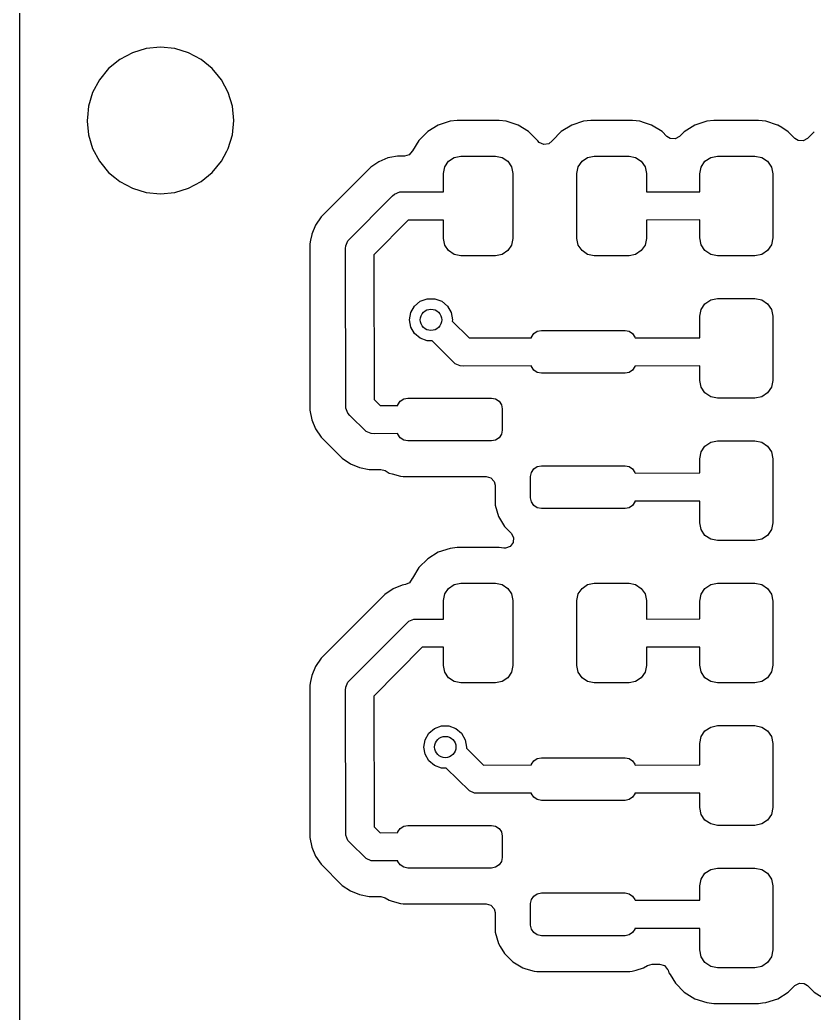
# Model space of a CAD drawing. Extents: x 123.7 to 187.7, y -113.5 to -73.6.
# Drawn here: x 123.7 to 134.86, y -99.08 to -85.13 of the extents above; entities that cross this region are included whole.
import ezdxf

# ---------------------------------------------------------------- set-up
doc = ezdxf.new("R2010")
doc.units = 0
doc.layers.add('BLACK', color=7, linetype='CONTINUOUS')

msp = doc.modelspace()

# ---------------------------------------------------------------- linework, layer by layer
at = {"layer": 'BLACK', "linetype": 'CONTINUOUS'}
for p, q in [((123.703, -86.54), (123.703, -82.358996)), ((125.6775, -85.509538), (125.476468, -85.529337)), ((125.878531, -85.529337), (125.6775, -85.509538)), ((125.283154, -85.587978), (125.105011, -85.683198)), ((125.476468, -85.529337), (125.283154, -85.587978)), ((126.071845, -85.587978), (125.878531, -85.529337)), ((126.249988, -85.683198), (126.071845, -85.587978)), ((125.105004, -85.683203), (124.948852, -85.811352)), ((125.105011, -85.683198), (125.105004, -85.683203)), ((126.249995, -85.683203), (126.249988, -85.683198)), ((126.406147, -85.811352), (126.249995, -85.683203)), ((124.948852, -85.811352), (124.820703, -85.967504)), ((126.492912, -85.917077), (126.406147, -85.811352)), ((126.534298, -85.967506), (126.492912, -85.917077)), ((124.820698, -85.967511), (124.725478, -86.145654)), ((124.820703, -85.967504), (124.820698, -85.967511)), ((126.534299, -85.967509), (126.534298, -85.967506)), ((126.534301, -85.967511), (126.534299, -85.967509)), ((126.629521, -86.145654), (126.534301, -85.967511)), ((124.725478, -86.145654), (124.666837, -86.338968)), ((126.629521, -86.145656), (126.629521, -86.145654)), ((126.629523, -86.145659), (126.629521, -86.145656)), ((126.688162, -86.338967), (126.629523, -86.145659)), ((124.666837, -86.338968), (124.651254, -86.49719)), ((126.707962, -86.54), (126.688162, -86.338967)), ((123.703, -99.914983), (123.703, -86.54)), ((124.651254, -86.49719), (124.647038, -86.54)), ((124.647038, -86.54), (124.648072, -86.550494)), ((124.648072, -86.550494), (124.666837, -86.741031)), ((126.688162, -86.741033), (126.707962, -86.54)), ((129.579566, -86.604642), (129.4315, -86.695971)), ((129.579577, -86.604637), (129.579566, -86.604642)), ((129.744723, -86.549913), (129.579577, -86.604637)), ((129.846644, -86.5395), (129.744723, -86.549913)), ((129.846652, -86.5395), (129.846644, -86.5395)), ((130.433348, -86.5395), (129.846652, -86.5395)), ((130.433355, -86.5395), (130.433348, -86.5395)), ((130.535276, -86.549913), (130.433355, -86.5395)), ((130.603674, -86.572578), (130.535276, -86.549913)), ((130.700425, -86.604638), (130.603674, -86.572578)), ((130.700427, -86.604639), (130.700425, -86.604638)), ((130.700433, -86.604642), (130.700427, -86.604639)), ((130.848499, -86.695971), (130.700433, -86.604642)), ((131.454566, -86.604642), (131.3065, -86.695971)), ((131.454577, -86.604637), (131.454566, -86.604642)), ((131.619723, -86.549913), (131.454577, -86.604637)), ((131.721644, -86.5395), (131.619723, -86.549913)), ((131.721652, -86.5395), (131.721644, -86.5395)), ((132.308348, -86.5395), (131.721652, -86.5395)), ((132.308355, -86.5395), (132.308348, -86.5395)), ((132.410276, -86.549913), (132.308355, -86.5395)), ((132.478674, -86.572578), (132.410276, -86.549913)), ((132.575425, -86.604638), (132.478674, -86.572578)), ((132.575427, -86.604639), (132.575425, -86.604638)), ((132.575433, -86.604642), (132.575427, -86.604639)), ((132.723499, -86.695971), (132.575433, -86.604642)), ((133.183163, -86.605187), (133.033845, -86.697287)), ((133.183168, -86.605185), (133.183163, -86.605187)), ((133.3497, -86.550001), (133.183168, -86.605185)), ((133.349703, -86.55), (133.3497, -86.550001)), ((133.45248, -86.539501), (133.349703, -86.55)), ((133.452498, -86.5395), (133.45248, -86.539501)), ((134.07751, -86.5395), (133.452498, -86.5395)), ((134.180295, -86.55), (134.07751, -86.5395)), ((134.180297, -86.550001), (134.180295, -86.55)), ((134.345177, -86.604637), (134.180297, -86.550001)), ((134.346831, -86.605185), (134.345177, -86.604637)), ((134.346836, -86.605187), (134.346831, -86.605185)), ((134.403275, -86.639999), (134.346836, -86.605187)), ((124.666837, -86.741031), (124.725478, -86.934345)), ((126.629523, -86.934341), (126.688162, -86.741033)), ((129.431496, -86.695974), (129.308474, -86.818996)), ((129.4315, -86.695971), (129.431496, -86.695974)), ((130.848503, -86.695974), (130.848499, -86.695971)), ((130.971525, -86.818996), (130.848503, -86.695974)), ((131.306496, -86.695974), (131.183474, -86.818996)), ((131.3065, -86.695971), (131.306496, -86.695974)), ((132.723503, -86.695974), (132.723499, -86.695971)), ((132.791649, -86.76412), (132.723503, -86.695974)), ((132.835996, -86.79262), (132.791649, -86.76412)), ((132.967011, -86.764121), (132.905687, -86.797605)), ((133.033845, -86.697287), (132.967011, -86.764121)), ((134.496156, -86.697288), (134.403275, -86.639999)), ((134.496157, -86.697289), (134.496156, -86.697288)), ((134.590172, -86.791304), (134.496157, -86.697289)), ((134.859157, -86.697682), (134.765534, -86.791305)), ((129.308471, -86.819), (129.217137, -86.967074)), ((129.308474, -86.818996), (129.308471, -86.819)), ((130.971528, -86.819), (130.971525, -86.818996)), ((130.971962, -86.819703), (130.971528, -86.819)), ((130.973359, -86.821315), (130.971962, -86.819703)), ((130.976007, -86.824664), (130.973359, -86.821315)), ((130.976157, -86.824544), (130.976007, -86.824664)), ((130.998046, -86.849806), (130.976157, -86.824544)), ((131.062128, -86.877649), (130.998046, -86.849806)), ((131.13109, -86.866428), (131.062128, -86.877649)), ((131.17821, -86.824045), (131.13109, -86.866428)), ((131.178993, -86.824664), (131.17821, -86.824045)), ((131.182614, -86.820083), (131.178993, -86.824664)), ((131.183038, -86.819703), (131.182614, -86.820083)), ((131.183471, -86.819), (131.183038, -86.819703)), ((131.183474, -86.818996), (131.183471, -86.819)), ((132.905687, -86.797605), (132.835996, -86.79262)), ((134.634519, -86.819805), (134.590172, -86.791304)), ((134.70421, -86.824789), (134.634519, -86.819805)), ((134.765534, -86.791305), (134.70421, -86.824789)), ((124.725478, -86.934345), (124.820698, -87.112488)), ((126.534298, -87.112494), (126.609014, -86.972711)), ((126.609014, -86.972711), (126.629521, -86.934345)), ((126.629521, -86.934344), (126.629523, -86.934341)), ((126.629521, -86.934345), (126.629521, -86.934344)), ((129.008503, -87.0395), (128.90009, -87.061065)), ((129.104369, -87.0395), (129.008503, -87.0395)), ((129.170579, -87.020344), (129.104369, -87.0395)), ((129.212518, -86.972711), (129.170579, -87.020344)), ((129.213346, -86.973222), (129.212518, -86.972711)), ((129.216334, -86.968377), (129.213346, -86.973222)), ((129.216751, -86.967904), (129.216334, -86.968377)), ((129.217137, -86.967074), (129.216751, -86.967904)), ((129.802971, -87.058554), (129.89625, -87.04)), ((129.89625, -87.04), (130.38375, -87.04)), ((130.38375, -87.04), (130.477029, -87.058554)), ((131.677971, -87.058554), (131.77125, -87.04)), ((131.77125, -87.04), (132.25875, -87.04)), ((132.25875, -87.04), (132.352029, -87.058554)), ((133.406829, -87.05903), (133.5025, -87.04)), ((133.5025, -87.04), (134.0275, -87.04)), ((134.0275, -87.04), (134.123171, -87.05903)), ((124.820698, -87.112488), (124.820701, -87.112492)), ((124.820701, -87.112492), (124.820702, -87.112494)), ((124.820702, -87.112494), (124.840188, -87.136238)), ((124.840188, -87.136238), (124.948852, -87.268647)), ((126.406147, -87.268647), (126.534298, -87.112494)), ((128.74569, -87.119224), (128.630954, -87.195887)), ((128.873171, -87.06642), (128.74569, -87.119224)), ((128.900089, -87.061065), (128.873171, -87.06642)), ((128.90009, -87.061065), (128.900089, -87.061065)), ((129.6525, -87.28375), (129.671054, -87.190471)), ((129.671054, -87.190471), (129.723893, -87.111393)), ((129.723893, -87.111393), (129.802971, -87.058554)), ((130.477029, -87.058554), (130.556107, -87.111393)), ((130.556107, -87.111393), (130.608946, -87.190471)), ((130.608946, -87.190471), (130.6275, -87.28375)), ((131.5275, -87.28375), (131.546054, -87.190471)), ((131.546054, -87.190471), (131.598893, -87.111393)), ((131.598893, -87.111393), (131.677971, -87.058554)), ((132.352029, -87.058554), (132.431107, -87.111393)), ((132.431107, -87.111393), (132.483946, -87.190471)), ((132.483946, -87.190471), (132.5025, -87.28375)), ((133.27153, -87.194329), (133.325723, -87.113223)), ((133.325723, -87.113223), (133.406829, -87.05903)), ((134.123171, -87.05903), (134.204277, -87.113223)), ((134.204277, -87.113223), (134.25847, -87.194329)), ((124.948852, -87.268647), (125.035797, -87.34)), ((126.249994, -87.396798), (126.406147, -87.268647)), ((128.630954, -87.195887), (127.933387, -87.893454)), ((129.6525, -87.5417), (129.6525, -87.28375)), ((130.6275, -87.28375), (130.6275, -88.19625)), ((131.5275, -88.19625), (131.5275, -87.28375)), ((132.5025, -87.28375), (132.5025, -87.542711)), ((133.2525, -87.29), (133.27153, -87.194329)), ((133.2525, -87.5411), (133.2525, -87.29)), ((134.25847, -87.194329), (134.2775, -87.29)), ((134.2775, -87.29), (134.2775, -88.19)), ((125.035797, -87.34), (125.105006, -87.396798)), ((125.105006, -87.396798), (125.105009, -87.396799)), ((125.105009, -87.396799), (125.105011, -87.396801)), ((125.105011, -87.396801), (125.283154, -87.492021)), ((126.071841, -87.492023), (126.249994, -87.396798)), ((125.283154, -87.492021), (125.283156, -87.492021)), ((125.283156, -87.492021), (125.283159, -87.492023)), ((125.283159, -87.492023), (125.476467, -87.550662)), ((125.476467, -87.550662), (125.6775, -87.570462)), ((125.6775, -87.570462), (125.878533, -87.550662)), ((125.878533, -87.550662), (126.071841, -87.492023)), ((128.311206, -88.228886), (128.936079, -87.598579)), ((128.936079, -87.598579), (128.966386, -87.573706)), ((128.966386, -87.573706), (129.038482, -87.543843)), ((129.038482, -87.543843), (129.6525, -87.5417)), ((132.5025, -87.542711), (133.2525, -87.5411)), ((127.856722, -88.008192), (127.803921, -88.135667)), ((127.933387, -87.893454), (127.856722, -88.008192)), ((129.155945, -87.939726), (128.673871, -88.425992)), ((129.6525, -87.937993), (129.155945, -87.939726)), ((129.6525, -88.19625), (129.6525, -87.937993)), ((133.2525, -87.937341), (132.5025, -87.938952)), ((132.5025, -87.938952), (132.5025, -88.19625)), ((133.2525, -88.19), (133.2525, -87.937341)), ((127.80296, -88.140499), (127.787079, -88.220339)), ((127.80392, -88.135671), (127.80296, -88.140499)), ((127.803921, -88.135667), (127.80392, -88.135671)), ((127.787079, -88.220339), (127.777, -88.271007)), ((127.777, -88.271007), (127.777, -90.471006)), ((128.2775, -88.34), (128.281343, -88.300982)), ((128.281343, -88.300982), (128.311206, -88.228886)), ((129.671054, -88.289529), (129.6525, -88.19625)), ((129.723893, -88.368607), (129.671054, -88.289529)), ((130.608946, -88.289529), (130.556107, -88.368607)), ((130.6275, -88.19625), (130.608946, -88.289529)), ((131.546054, -88.289529), (131.5275, -88.19625)), ((131.598893, -88.368607), (131.546054, -88.289529)), ((132.483946, -88.289529), (132.431107, -88.368607)), ((132.5025, -88.19625), (132.483946, -88.289529)), ((133.27153, -88.285671), (133.2525, -88.19)), ((133.325723, -88.366777), (133.27153, -88.285671)), ((134.25847, -88.285671), (134.204277, -88.366777)), ((134.2775, -88.19), (134.25847, -88.285671)), ((128.281343, -90.579018), (128.2775, -88.34)), ((128.673871, -88.425992), (128.677363, -90.46036)), ((129.802971, -88.421446), (129.723893, -88.368607)), ((129.89625, -88.44), (129.802971, -88.421446)), ((130.38375, -88.44), (129.89625, -88.44)), ((130.477029, -88.421446), (130.38375, -88.44)), ((130.556107, -88.368607), (130.477029, -88.421446)), ((131.677971, -88.421446), (131.598893, -88.368607)), ((131.77125, -88.44), (131.677971, -88.421446)), ((132.25875, -88.44), (131.77125, -88.44)), ((132.352029, -88.421446), (132.25875, -88.44)), ((132.431107, -88.368607), (132.352029, -88.421446)), ((133.406829, -88.42097), (133.325723, -88.366777)), ((133.5025, -88.44), (133.406829, -88.42097)), ((134.0275, -88.44), (133.5025, -88.44)), ((134.123171, -88.42097), (134.0275, -88.44)), ((134.204277, -88.366777), (134.123171, -88.42097)), ((129.247687, -89.147164), (129.3275, -89.080192)), ((129.3275, -89.080192), (129.425406, -89.044558)), ((129.425406, -89.044558), (129.529594, -89.044558)), ((129.529594, -89.044558), (129.6275, -89.080192)), ((129.6275, -89.080192), (129.707313, -89.147164)), ((133.27153, -89.194329), (133.325723, -89.113223)), ((133.325723, -89.113223), (133.406829, -89.05903)), ((133.406829, -89.05903), (133.5025, -89.04)), ((133.5025, -89.04), (134.0275, -89.04)), ((134.0275, -89.04), (134.123171, -89.05903)), ((134.123171, -89.05903), (134.204277, -89.113223)), ((134.204277, -89.113223), (134.25847, -89.194329)), ((129.1775, -89.34), (129.195592, -89.237394)), ((129.195592, -89.237394), (129.247687, -89.147164)), ((129.707313, -89.147164), (129.759408, -89.237394)), ((129.759408, -89.237394), (129.7775, -89.34)), ((133.2525, -89.29), (133.27153, -89.194329)), ((134.25847, -89.194329), (134.2775, -89.29)), ((129.195592, -89.442606), (129.1775, -89.34)), ((129.7775, -89.34), (129.774428, -89.357418)), ((129.774428, -89.357418), (130.013277, -89.593565)), ((133.2525, -89.59083), (133.2525, -89.29)), ((134.2775, -89.29), (134.2775, -90.19)), ((129.247687, -89.532836), (129.195592, -89.442606)), ((129.3275, -89.599808), (129.247687, -89.532836)), ((130.888918, -89.582597), (130.921434, -89.533934)), ((130.921434, -89.533934), (130.970097, -89.501418)), ((130.970097, -89.501418), (131.0275, -89.49)), ((131.0275, -89.49), (132.2025, -89.49)), ((132.2025, -89.49), (132.259903, -89.501418)), ((132.259903, -89.501418), (132.308566, -89.533934)), ((132.308566, -89.533934), (132.341082, -89.582597)), ((129.425406, -89.635442), (129.3275, -89.599808)), ((129.491862, -89.635442), (129.425406, -89.635442)), ((129.816386, -89.956294), (129.491862, -89.635442)), ((130.013277, -89.593565), (130.887123, -89.59162)), ((130.887123, -89.59162), (130.888918, -89.582597)), ((132.341082, -89.582597), (132.343044, -89.592464)), ((132.343044, -89.592464), (133.2525, -89.59083)), ((129.888482, -89.986157), (129.816386, -89.956294)), ((129.9275, -89.99), (129.888482, -89.986157)), ((130.88702, -89.987864), (129.9275, -89.99)), ((130.888918, -89.997403), (130.88702, -89.987864)), ((130.921434, -90.046066), (130.888918, -89.997403)), ((130.970097, -90.078582), (130.921434, -90.046066)), ((131.0275, -90.09), (130.970097, -90.078582)), ((132.2025, -90.09), (131.0275, -90.09)), ((132.259903, -90.078582), (132.2025, -90.09)), ((132.308566, -90.046066), (132.259903, -90.078582)), ((132.341082, -89.997403), (132.308566, -90.046066)), ((132.342814, -89.988692), (132.341082, -89.997403)), ((133.2525, -89.987058), (132.342814, -89.988692)), ((133.2525, -90.19), (133.2525, -89.987058)), ((133.27153, -90.285671), (133.2525, -90.19)), ((134.2775, -90.19), (134.25847, -90.285671)), ((133.325723, -90.366777), (133.27153, -90.285671)), ((133.406829, -90.42097), (133.325723, -90.366777)), ((134.204277, -90.366777), (134.123171, -90.42097)), ((134.25847, -90.285671), (134.204277, -90.366777)), ((127.777, -90.471006), (127.777, -90.608994)), ((128.677363, -90.46036), (128.76242, -90.54341)), ((129.01194, -90.54254), (129.013918, -90.532597)), ((129.013918, -90.532597), (129.046434, -90.483934)), ((129.046434, -90.483934), (129.095097, -90.451418)), ((129.095097, -90.451418), (129.1525, -90.44)), ((129.1525, -90.44), (130.3275, -90.44)), ((130.3275, -90.44), (130.384903, -90.451418)), ((130.384903, -90.451418), (130.433566, -90.483934)), ((130.433566, -90.483934), (130.466082, -90.532597)), ((130.466082, -90.532597), (130.4775, -90.59)), ((133.5025, -90.44), (133.406829, -90.42097)), ((134.0275, -90.44), (133.5025, -90.44)), ((134.123171, -90.42097), (134.0275, -90.44)), ((127.777, -90.608996), (127.776999, -90.608996)), ((127.776999, -90.608996), (127.803918, -90.744322)), ((127.777, -90.608994), (127.777, -90.608996)), ((128.311206, -90.651114), (128.281343, -90.579018)), ((128.336079, -90.681421), (128.311206, -90.651114)), ((128.76242, -90.54341), (129.01194, -90.54254)), ((130.4775, -90.59), (130.4775, -90.89)), ((127.803918, -90.744322), (127.803921, -90.744332)), ((127.803921, -90.744332), (127.856722, -90.871807)), ((128.566386, -90.906294), (128.336079, -90.681421)), ((127.856722, -90.871807), (127.933387, -90.986545)), ((128.638482, -90.936157), (128.566386, -90.906294)), ((128.6775, -90.94), (128.638482, -90.936157)), ((129.012213, -90.938832), (128.6775, -90.94)), ((129.013918, -90.947403), (129.012213, -90.938832)), ((129.046434, -90.996066), (129.013918, -90.947403)), ((130.466082, -90.947403), (130.433566, -90.996066)), ((130.4775, -90.89), (130.466082, -90.947403)), ((127.933387, -90.986545), (128.230954, -91.284112)), ((129.095097, -91.028582), (129.046434, -90.996066)), ((129.1525, -91.04), (129.095097, -91.028582)), ((130.3275, -91.04), (129.1525, -91.04)), ((130.384903, -91.028582), (130.3275, -91.04)), ((130.433566, -90.996066), (130.384903, -91.028582)), ((133.325723, -91.113223), (133.406829, -91.05903)), ((133.406829, -91.05903), (133.5025, -91.04)), ((133.5025, -91.04), (134.0275, -91.04)), ((134.0275, -91.04), (134.123171, -91.05903)), ((134.123171, -91.05903), (134.204277, -91.113223)), ((133.2525, -91.29), (133.27153, -91.194329)), ((133.27153, -91.194329), (133.325723, -91.113223)), ((134.204277, -91.113223), (134.25847, -91.194329)), ((134.25847, -91.194329), (134.2775, -91.29)), ((128.230954, -91.284112), (128.345692, -91.360777)), ((128.345692, -91.360777), (128.473167, -91.413578)), ((133.2525, -91.49083), (133.2525, -91.29)), ((134.2775, -91.29), (134.2775, -92.19)), ((128.473167, -91.413578), (128.473172, -91.41358)), ((128.473172, -91.41358), (128.473176, -91.41358)), ((128.473176, -91.41358), (128.473177, -91.413581)), ((128.473177, -91.413581), (128.608503, -91.4405)), ((128.608503, -91.4405), (128.608506, -91.4405)), ((128.608506, -91.4405), (128.608507, -91.4405)), ((128.608507, -91.4405), (128.771531, -91.4405)), ((128.771531, -91.4405), (128.834651, -91.457767)), ((128.834651, -91.457767), (128.892102, -91.491744)), ((128.892102, -91.491744), (128.933724, -91.503836)), ((128.933724, -91.503836), (129.049926, -91.537597)), ((130.8775, -91.54), (130.888918, -91.482597)), ((130.888918, -91.482597), (130.921434, -91.433934)), ((130.921434, -91.433934), (130.970097, -91.401418)), ((130.970097, -91.401418), (131.0275, -91.39)), ((131.0275, -91.39), (132.2025, -91.39)), ((132.2025, -91.39), (132.259903, -91.401418)), ((132.259903, -91.401418), (132.308566, -91.433934)), ((132.308566, -91.433934), (132.341082, -91.482597)), ((132.341082, -91.482597), (132.343044, -91.492464)), ((132.343044, -91.492464), (133.2525, -91.49083)), ((129.049926, -91.537597), (129.049929, -91.537597)), ((129.049929, -91.537597), (129.049931, -91.537598)), ((129.049931, -91.537598), (129.086806, -91.5405)), ((129.086806, -91.5405), (130.253, -91.5405)), ((130.253, -91.5405), (130.320039, -91.560185)), ((130.320039, -91.560185), (130.365794, -91.612989)), ((130.365794, -91.612989), (130.377, -91.6645)), ((130.8775, -91.84), (130.8775, -91.54)), ((130.377, -91.6645), (130.377, -91.905701)), ((130.377, -91.905701), (130.379901, -91.942567)), ((130.888918, -91.897403), (130.8775, -91.84)), ((130.921434, -91.946066), (130.888918, -91.897403)), ((132.341082, -91.897403), (132.308566, -91.946066)), ((132.342814, -91.888692), (132.341082, -91.897403)), ((133.2525, -91.887058), (132.342814, -91.888692)), ((133.2525, -92.19), (133.2525, -91.887058)), ((130.379901, -91.942567), (130.379902, -91.942573)), ((130.379902, -91.942573), (130.425754, -92.100393)), ((130.970097, -91.978582), (130.921434, -91.946066)), ((131.0275, -91.99), (130.970097, -91.978582)), ((132.2025, -91.99), (131.0275, -91.99)), ((132.259903, -91.978582), (132.2025, -91.99)), ((132.308566, -91.946066), (132.259903, -91.978582)), ((130.425754, -92.100393), (130.425755, -92.100396)), ((130.425755, -92.100396), (130.509417, -92.241862)), ((133.27153, -92.285671), (133.2525, -92.19)), ((134.2775, -92.19), (134.25847, -92.285671)), ((130.509417, -92.241862), (130.509423, -92.24187)), ((130.509423, -92.24187), (130.603112, -92.335559)), ((130.603112, -92.335559), (130.636597, -92.396882)), ((133.325723, -92.366777), (133.27153, -92.285671)), ((134.25847, -92.285671), (134.204277, -92.366777)), ((130.631613, -92.466574), (130.589741, -92.522507)), ((130.636597, -92.396882), (130.631613, -92.466574)), ((133.406829, -92.42097), (133.325723, -92.366777)), ((133.5025, -92.44), (133.406829, -92.42097)), ((134.0275, -92.44), (133.5025, -92.44)), ((134.123171, -92.42097), (134.0275, -92.44)), ((134.204277, -92.366777), (134.123171, -92.42097)), ((129.579566, -92.604642), (129.4315, -92.695971)), ((129.579577, -92.604637), (129.579566, -92.604642)), ((129.744723, -92.549913), (129.579577, -92.604637)), ((129.846644, -92.5395), (129.744723, -92.549913)), ((129.846652, -92.5395), (129.846644, -92.5395)), ((130.433348, -92.5395), (129.846652, -92.5395)), ((130.433357, -92.5395), (130.433348, -92.5395)), ((130.502829, -92.546598), (130.433357, -92.5395)), ((130.524277, -92.546924), (130.502829, -92.546598)), ((130.589741, -92.522507), (130.524277, -92.546924)), ((129.431496, -92.695974), (129.308474, -92.818996)), ((129.4315, -92.695971), (129.431496, -92.695974)), ((129.308471, -92.819), (129.217139, -92.967071)), ((129.308474, -92.818996), (129.308471, -92.819)), ((129.174984, -93.031692), (129.121249, -93.056856)), ((129.21476, -92.97425), (129.174984, -93.031692)), ((129.217138, -92.967074), (129.21476, -92.97425)), ((129.217139, -92.967071), (129.217138, -92.967074)), ((129.802971, -93.058554), (129.89625, -93.04)), ((129.89625, -93.04), (130.38375, -93.04)), ((130.38375, -93.04), (130.477029, -93.058554)), ((131.677971, -93.058554), (131.77125, -93.04)), ((131.77125, -93.04), (132.25875, -93.04)), ((132.25875, -93.04), (132.352029, -93.058554)), ((133.406829, -93.05903), (133.5025, -93.04)), ((133.5025, -93.04), (134.0275, -93.04)), ((134.0275, -93.04), (134.123171, -93.05903)), ((128.945692, -93.119222), (128.830954, -93.195887)), ((129.073167, -93.066421), (128.945692, -93.119222)), ((129.073176, -93.066418), (129.073167, -93.066421)), ((129.121249, -93.056856), (129.073176, -93.066418)), ((129.671054, -93.190471), (129.723893, -93.111393)), ((129.723893, -93.111393), (129.802971, -93.058554)), ((130.477029, -93.058554), (130.556107, -93.111393)), ((130.556107, -93.111393), (130.608946, -93.190471)), ((131.546054, -93.190471), (131.598893, -93.111393)), ((131.598893, -93.111393), (131.677971, -93.058554)), ((132.352029, -93.058554), (132.431107, -93.111393)), ((132.431107, -93.111393), (132.483946, -93.190471)), ((133.27153, -93.194329), (133.325723, -93.113223)), ((133.325723, -93.113223), (133.406829, -93.05903)), ((134.123171, -93.05903), (134.204277, -93.113223)), ((134.204277, -93.113223), (134.25847, -93.194329)), ((128.830954, -93.195887), (127.933387, -94.093454)), ((129.6525, -93.28375), (129.671054, -93.190471)), ((129.6525, -93.542078), (129.6525, -93.28375)), ((130.608946, -93.190471), (130.6275, -93.28375)), ((130.6275, -93.28375), (130.6275, -94.19625)), ((131.5275, -93.28375), (131.546054, -93.190471)), ((131.5275, -94.19625), (131.5275, -93.28375)), ((132.483946, -93.190471), (132.5025, -93.28375)), ((132.5025, -93.28375), (132.5025, -93.542711)), ((133.2525, -93.29), (133.27153, -93.194329)), ((133.2525, -93.5411), (133.2525, -93.29)), ((134.25847, -93.194329), (134.2775, -93.29)), ((134.2775, -93.29), (134.2775, -94.19)), ((128.311206, -94.428886), (129.136079, -93.598579)), ((129.136079, -93.598579), (129.166386, -93.573706)), ((129.166386, -93.573706), (129.238482, -93.543843)), ((129.238482, -93.543843), (129.6525, -93.542078)), ((132.5025, -93.542711), (133.2525, -93.5411)), ((129.355821, -93.939666), (128.673892, -94.626087)), ((129.6525, -93.938401), (129.355821, -93.939666)), ((129.6525, -94.19625), (129.6525, -93.938401)), ((133.2525, -93.937341), (132.5025, -93.938952)), ((132.5025, -93.938952), (132.5025, -94.19625)), ((133.2525, -94.19), (133.2525, -93.937341)), ((127.933387, -94.093454), (127.856723, -94.208192)), ((127.856723, -94.208192), (127.803921, -94.335668)), ((129.671054, -94.289529), (129.6525, -94.19625)), ((129.723893, -94.368607), (129.671054, -94.289529)), ((130.608946, -94.289529), (130.556107, -94.368607)), ((130.6275, -94.19625), (130.608946, -94.289529)), ((131.546054, -94.289529), (131.5275, -94.19625)), ((131.598893, -94.368607), (131.546054, -94.289529)), ((132.483946, -94.289529), (132.431107, -94.368607)), ((132.5025, -94.19625), (132.483946, -94.289529)), ((133.27153, -94.285671), (133.2525, -94.19)), ((133.325723, -94.366777), (133.27153, -94.285671)), ((134.25847, -94.285671), (134.204277, -94.366777)), ((134.2775, -94.19), (134.25847, -94.285671)), ((127.787014, -94.420666), (127.777, -94.471007)), ((127.803918, -94.335679), (127.787014, -94.420665)), ((127.787014, -94.420665), (127.787014, -94.420666)), ((127.803921, -94.335668), (127.803918, -94.335679)), ((128.281343, -94.500982), (128.311206, -94.428886)), ((129.802971, -94.421446), (129.723893, -94.368607)), ((129.89625, -94.44), (129.802971, -94.421446)), ((130.38375, -94.44), (129.89625, -94.44)), ((130.477029, -94.421446), (130.38375, -94.44)), ((130.556107, -94.368607), (130.477029, -94.421446)), ((131.677971, -94.421446), (131.598893, -94.368607)), ((131.77125, -94.44), (131.677971, -94.421446)), ((132.25875, -94.44), (131.77125, -94.44)), ((132.352029, -94.421446), (132.25875, -94.44)), ((132.431107, -94.368607), (132.352029, -94.421446)), ((133.406829, -94.42097), (133.325723, -94.366777)), ((133.5025, -94.44), (133.406829, -94.42097)), ((134.0275, -94.44), (133.5025, -94.44)), ((134.123171, -94.42097), (134.0275, -94.44)), ((134.204277, -94.366777), (134.123171, -94.42097)), ((127.777, -94.471007), (127.777, -96.471006)), ((128.2775, -94.54), (128.281343, -94.500982)), ((128.281343, -96.579018), (128.2775, -94.54)), ((128.673892, -94.626087), (128.677349, -96.460347)), ((129.447687, -95.147164), (129.5275, -95.080192)), ((129.5275, -95.080192), (129.625406, -95.044558)), ((129.625406, -95.044558), (129.729594, -95.044558)), ((129.729594, -95.044558), (129.8275, -95.080192)), ((129.8275, -95.080192), (129.907313, -95.147164)), ((133.27153, -95.194329), (133.325723, -95.113223)), ((133.325723, -95.113223), (133.406829, -95.05903)), ((133.406829, -95.05903), (133.5025, -95.04)), ((133.5025, -95.04), (134.0275, -95.04)), ((134.0275, -95.04), (134.123171, -95.05903)), ((134.123171, -95.05903), (134.204277, -95.113223)), ((134.204277, -95.113223), (134.25847, -95.194329)), ((129.3775, -95.34), (129.395592, -95.237394)), ((129.395592, -95.237394), (129.447687, -95.147164)), ((129.907313, -95.147164), (129.959408, -95.237394)), ((129.959408, -95.237394), (129.9775, -95.34)), ((133.2525, -95.29), (133.27153, -95.194329)), ((134.25847, -95.194329), (134.2775, -95.29)), ((129.395592, -95.442606), (129.3775, -95.34)), ((129.9775, -95.34), (129.974428, -95.357418)), ((129.974428, -95.357418), (130.21324, -95.593528)), ((133.2525, -95.59083), (133.2525, -95.29)), ((134.2775, -95.29), (134.2775, -96.19)), ((129.447687, -95.532836), (129.395592, -95.442606)), ((129.5275, -95.599808), (129.447687, -95.532836)), ((130.888918, -95.582597), (130.921434, -95.533934)), ((130.921434, -95.533934), (130.970097, -95.501418)), ((130.970097, -95.501418), (131.0275, -95.49)), ((131.0275, -95.49), (132.2025, -95.49)), ((132.2025, -95.49), (132.259903, -95.501418)), ((132.259903, -95.501418), (132.308566, -95.533934)), ((132.308566, -95.533934), (132.341082, -95.582597)), ((129.625406, -95.635442), (129.5275, -95.599808)), ((129.691862, -95.635442), (129.625406, -95.635442)), ((130.016386, -95.956294), (129.691862, -95.635442)), ((130.21324, -95.593528), (130.88708, -95.591832)), ((130.88708, -95.591832), (130.888918, -95.582597)), ((132.341082, -95.582597), (132.343044, -95.592464)), ((132.343044, -95.592464), (133.2525, -95.59083)), ((130.088482, -95.986157), (130.016386, -95.956294)), ((130.1275, -95.99), (130.088482, -95.986157)), ((130.887065, -95.988087), (130.1275, -95.99)), ((130.888918, -95.997403), (130.887065, -95.988087)), ((130.921434, -96.046066), (130.888918, -95.997403)), ((130.970097, -96.078582), (130.921434, -96.046066)), ((131.0275, -96.09), (130.970097, -96.078582)), ((132.2025, -96.09), (131.0275, -96.09)), ((132.259903, -96.078582), (132.2025, -96.09)), ((132.308566, -96.046066), (132.259903, -96.078582)), ((132.341082, -95.997403), (132.308566, -96.046066)), ((132.342814, -95.988692), (132.341082, -95.997403)), ((133.2525, -95.987058), (132.342814, -95.988692)), ((133.2525, -96.19), (133.2525, -95.987058)), ((133.27153, -96.285671), (133.2525, -96.19)), ((134.2775, -96.19), (134.25847, -96.285671)), ((133.325723, -96.366777), (133.27153, -96.285671)), ((133.406829, -96.42097), (133.325723, -96.366777)), ((134.204277, -96.366777), (134.123171, -96.42097)), ((134.25847, -96.285671), (134.204277, -96.366777)), ((127.777, -96.471006), (127.777, -96.608994)), ((128.677349, -96.460347), (128.76242, -96.54341)), ((129.01194, -96.54254), (129.013918, -96.532597)), ((129.013918, -96.532597), (129.046434, -96.483934)), ((129.046434, -96.483934), (129.095097, -96.451418)), ((129.095097, -96.451418), (129.1525, -96.44)), ((129.1525, -96.44), (130.3275, -96.44)), ((130.3275, -96.44), (130.384903, -96.451418)), ((130.384903, -96.451418), (130.433566, -96.483934)), ((130.433566, -96.483934), (130.466082, -96.532597)), ((130.466082, -96.532597), (130.4775, -96.59)), ((133.5025, -96.44), (133.406829, -96.42097)), ((134.0275, -96.44), (133.5025, -96.44)), ((134.123171, -96.42097), (134.0275, -96.44)), ((127.777, -96.608996), (127.776999, -96.608996)), ((127.776999, -96.608996), (127.803918, -96.744322)), ((127.777, -96.608994), (127.777, -96.608996)), ((128.311206, -96.651114), (128.281343, -96.579018)), ((128.336079, -96.681421), (128.311206, -96.651114)), ((128.76242, -96.54341), (129.01194, -96.54254)), ((130.4775, -96.59), (130.4775, -96.89)), ((127.803918, -96.744322), (127.803921, -96.744332)), ((127.803921, -96.744332), (127.856722, -96.871807)), ((128.566386, -96.906294), (128.336079, -96.681421)), ((127.856722, -96.871807), (127.933387, -96.986545)), ((128.638482, -96.936157), (128.566386, -96.906294)), ((128.6775, -96.94), (128.638482, -96.936157)), ((129.012213, -96.938832), (128.6775, -96.94)), ((129.013918, -96.947403), (129.012213, -96.938832)), ((129.046434, -96.996066), (129.013918, -96.947403)), ((130.466082, -96.947403), (130.433566, -96.996066)), ((130.4775, -96.89), (130.466082, -96.947403)), ((127.933387, -96.986545), (128.230954, -97.284112)), ((129.095097, -97.028582), (129.046434, -96.996066)), ((129.1525, -97.04), (129.095097, -97.028582)), ((130.3275, -97.04), (129.1525, -97.04)), ((130.384903, -97.028582), (130.3275, -97.04)), ((130.433566, -96.996066), (130.384903, -97.028582)), ((133.325723, -97.113223), (133.406829, -97.05903)), ((133.406829, -97.05903), (133.5025, -97.04)), ((133.5025, -97.04), (134.0275, -97.04)), ((134.0275, -97.04), (134.123171, -97.05903)), ((134.123171, -97.05903), (134.204277, -97.113223)), ((133.2525, -97.29), (133.27153, -97.194329)), ((133.27153, -97.194329), (133.325723, -97.113223)), ((134.204277, -97.113223), (134.25847, -97.194329)), ((134.25847, -97.194329), (134.2775, -97.29)), ((128.230954, -97.284112), (128.345692, -97.360777)), ((128.345692, -97.360777), (128.473167, -97.413578)), ((133.2525, -97.49083), (133.2525, -97.29)), ((134.2775, -97.29), (134.2775, -98.19)), ((128.473167, -97.413578), (128.473172, -97.41358)), ((128.473172, -97.41358), (128.473176, -97.41358)), ((128.473176, -97.41358), (128.473177, -97.413581)), ((128.473177, -97.413581), (128.608503, -97.4405)), ((128.608503, -97.4405), (128.608506, -97.4405)), ((128.608506, -97.4405), (128.608507, -97.4405)), ((128.608507, -97.4405), (128.771531, -97.4405)), ((128.771531, -97.4405), (128.834651, -97.457767)), ((128.834651, -97.457767), (128.892102, -97.491744)), ((128.892102, -97.491744), (128.933724, -97.503836)), ((128.933724, -97.503836), (129.049926, -97.537597)), ((130.8775, -97.54), (130.888918, -97.482597)), ((130.888918, -97.482597), (130.921434, -97.433934)), ((130.921434, -97.433934), (130.970097, -97.401418)), ((130.970097, -97.401418), (131.0275, -97.39)), ((131.0275, -97.39), (132.2025, -97.39)), ((132.2025, -97.39), (132.259903, -97.401418)), ((132.259903, -97.401418), (132.308566, -97.433934)), ((132.308566, -97.433934), (132.341082, -97.482597)), ((132.341082, -97.482597), (132.343044, -97.492464)), ((132.343044, -97.492464), (133.2525, -97.49083)), ((129.049926, -97.537597), (129.049929, -97.537597)), ((129.049929, -97.537597), (129.049931, -97.537598)), ((129.049931, -97.537598), (129.086806, -97.5405)), ((129.086806, -97.5405), (130.253, -97.5405)), ((130.253, -97.5405), (130.320039, -97.560185)), ((130.320039, -97.560185), (130.365794, -97.612989)), ((130.365794, -97.612989), (130.377, -97.6645)), ((130.8775, -97.84), (130.8775, -97.54)), ((130.377, -97.6645), (130.377, -97.905701)), ((130.377, -97.905701), (130.379901, -97.942567)), ((130.888918, -97.897403), (130.8775, -97.84)), ((130.921434, -97.946066), (130.888918, -97.897403)), ((132.341082, -97.897403), (132.308566, -97.946066)), ((132.342814, -97.888692), (132.341082, -97.897403)), ((133.2525, -97.887058), (132.342814, -97.888692)), ((133.2525, -98.19), (133.2525, -97.887058)), ((130.379901, -97.942567), (130.379902, -97.942573)), ((130.379902, -97.942573), (130.425754, -98.100393)), ((130.970097, -97.978582), (130.921434, -97.946066)), ((131.0275, -97.99), (130.970097, -97.978582)), ((132.2025, -97.99), (131.0275, -97.99)), ((132.259903, -97.978582), (132.2025, -97.99)), ((132.308566, -97.946066), (132.259903, -97.978582)), ((130.425754, -98.100393), (130.425755, -98.100396)), ((130.425755, -98.100396), (130.425756, -98.100398)), ((130.425756, -98.100398), (130.449178, -98.140003)), ((130.449178, -98.140003), (130.509417, -98.241862)), ((133.27153, -98.285671), (133.2525, -98.19)), ((134.2775, -98.19), (134.25847, -98.285671)), ((130.509417, -98.241862), (130.509423, -98.24187)), ((130.509423, -98.24187), (130.625629, -98.358076)), ((133.325723, -98.366777), (133.27153, -98.285671)), ((134.25847, -98.285671), (134.204277, -98.366777)), ((130.625629, -98.358076), (130.625633, -98.358079)), ((130.625633, -98.358079), (130.625635, -98.358081)), ((130.625635, -98.358081), (130.767102, -98.441744)), ((130.767102, -98.441744), (130.808724, -98.453836)), ((130.808724, -98.453836), (130.924926, -98.487597)), ((130.924926, -98.487597), (130.924929, -98.487597)), ((130.924929, -98.487597), (130.924931, -98.487598)), ((130.924931, -98.487598), (130.961806, -98.4905)), ((132.268194, -98.4905), (132.305069, -98.487598)), ((132.305069, -98.487598), (132.305071, -98.487597)), ((132.305071, -98.487597), (132.305073, -98.487597)), ((132.305073, -98.487597), (132.359576, -98.471762)), ((132.359576, -98.471762), (132.462898, -98.441744)), ((132.462898, -98.441744), (132.520348, -98.407767)), ((132.520348, -98.407767), (132.583469, -98.3905)), ((132.583469, -98.3905), (132.688767, -98.3905)), ((132.688767, -98.3905), (132.755806, -98.410185)), ((132.755806, -98.410185), (132.801561, -98.462989)), ((132.801561, -98.462989), (132.806472, -98.475494)), ((132.806472, -98.475494), (132.817684, -98.509328)), ((133.406829, -98.42097), (133.325723, -98.366777)), ((133.5025, -98.44), (133.406829, -98.42097)), ((134.0275, -98.44), (133.5025, -98.44)), ((134.123171, -98.42097), (134.0275, -98.44)), ((134.204277, -98.366777), (134.123171, -98.42097)), ((130.961806, -98.4905), (130.961814, -98.4905)), ((130.961814, -98.4905), (132.268186, -98.4905)), ((132.268186, -98.4905), (132.268194, -98.4905)), ((132.817684, -98.509328), (132.817687, -98.509336)), ((132.817687, -98.509336), (132.834876, -98.537203)), ((132.834876, -98.537203), (132.909788, -98.658656)), ((132.909788, -98.658656), (133.033844, -98.782712)), ((134.496156, -98.782712), (134.589819, -98.689049)), ((134.589819, -98.689049), (134.651142, -98.655564)), ((134.651142, -98.655564), (134.720834, -98.660548)), ((134.720834, -98.660548), (134.765181, -98.689049)), ((134.765181, -98.689049), (134.858844, -98.782712)), ((133.033844, -98.782712), (133.183166, -98.874814)), ((133.183166, -98.874814), (133.349703, -98.929999)), ((134.180297, -98.929999), (134.346834, -98.874814)), ((134.346834, -98.874814), (134.496156, -98.782712)), ((134.858844, -98.782712), (135.008166, -98.874814)), ((133.349703, -98.929999), (133.452491, -98.9405)), ((133.452491, -98.9405), (134.077508, -98.940499)), ((134.077508, -98.940499), (134.077516, -98.940498)), ((134.077516, -98.940498), (134.077519, -98.940498)), ((134.077519, -98.940498), (134.133802, -98.934748)), ((134.133802, -98.934748), (134.180297, -98.929999))]:
    msp.add_line(p, q, dxfattribs=at)
at = {"layer": 'BLACK'}
for centre in [(129.4775, -89.34), (129.6775, -95.34)]:
    msp.add_circle(centre, 0.15, dxfattribs=at)

doc.saveas('drawing.dxf')
